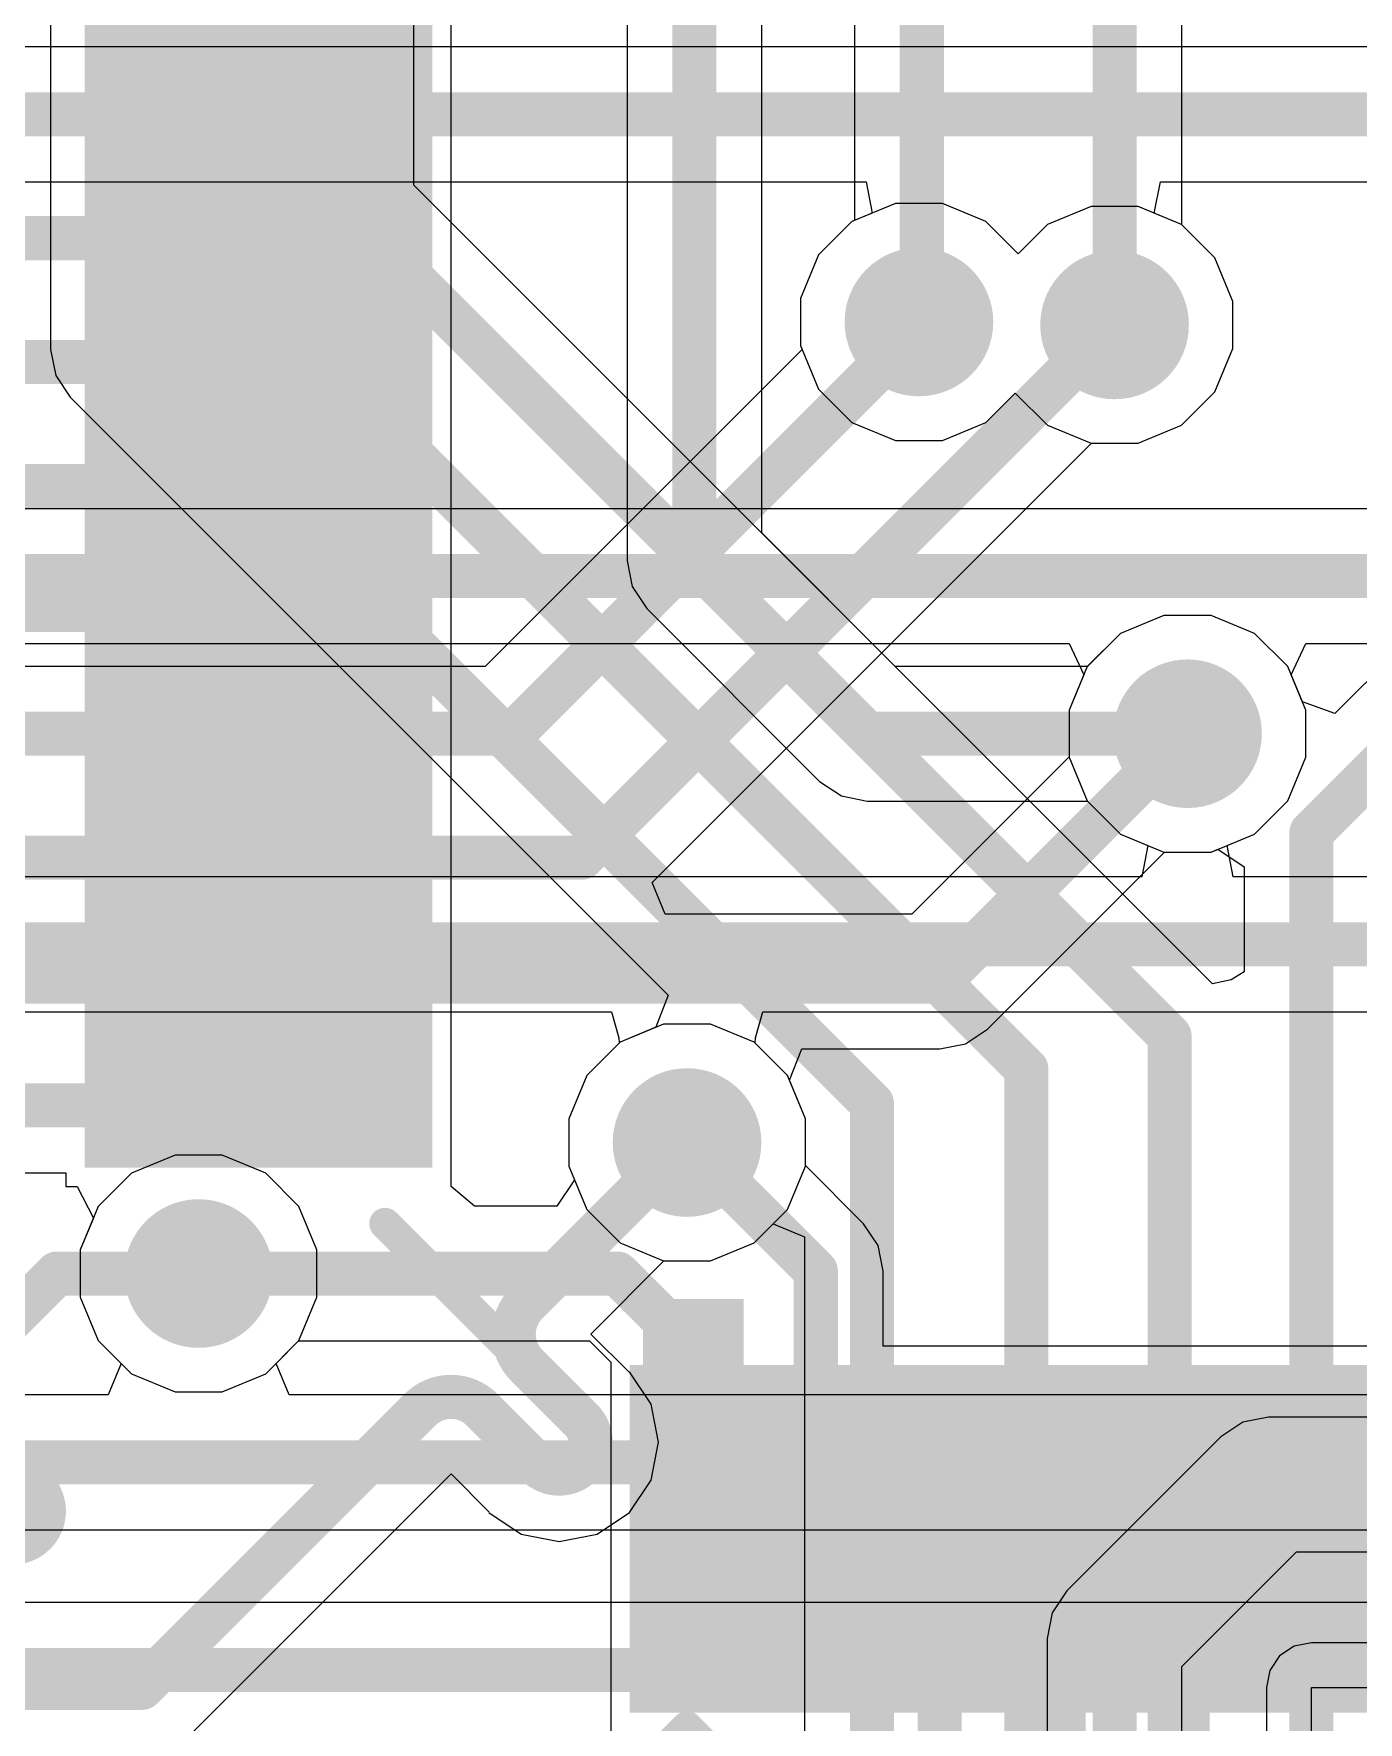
# Model space of a CAD drawing. Header units: inches. Extents: x -3 to 128, y -12 to 41.
# Drawn here: x 91.38 to 96.73, y 12.07 to 18.88 of the extents above; entities that cross this region are included whole.
import ezdxf

# ---------------------------------------------------------------- set-up
doc = ezdxf.new("R2010")
doc.units = ezdxf.units.IN
for name, color, linetype in [('Bottom Layer', 5, 'Continuous'), ('Layer 1', 16, 'Continuous'), ('Layer 2', 76, 'Continuous'), ('Top Layer', 1, 'Continuous'), ('Top Overlay', 2, 'Continuous'), ('Top Paste', 8, 'Continuous'), ('Top Solder', 216, 'Continuous'), ('Via Holes', 16, 'Continuous')]:
    doc.layers.add(name, color=color, linetype=linetype)

msp = doc.modelspace()

# ---------------------------------------------------------------- hatches: boundary and pattern name
at = {"layer": 'Bottom Layer'}
h = msp.add_hatch(color=5, dxfattribs=at)
edge = h.paths.add_edge_path()
edge.add_arc((94.95610168, 17.72088404), 0.2999994, 0, 360)
h = msp.add_hatch(color=5, dxfattribs=at)
edge = h.paths.add_edge_path()
edge.add_arc((95.74571909999999, 17.70906796), 0.2999994, 0, 360)
h = msp.add_hatch(color=5, dxfattribs=at)
edge = h.paths.add_edge_path()
edge.add_arc((96.04012288, 16.05906872), 0.2999994, 0, 360)
h = msp.add_hatch(color=5, dxfattribs=at)
edge = h.paths.add_edge_path()
edge.add_arc((94.02032249999999, 14.40906694), 0.2999994, 0, 360)
h = msp.add_hatch(color=5, dxfattribs=at)
edge = h.paths.add_edge_path()
edge.add_arc((92.04889642, 13.88034054), 0.2999994, 0, 360)
at = {"layer": 'Layer 1'}
h = msp.add_hatch(color=16, dxfattribs=at)
edge = h.paths.add_edge_path()
edge.add_arc((94.95610168, 17.72088404), 0.2999994, 0, 360)
h = msp.add_hatch(color=16, dxfattribs=at)
edge = h.paths.add_edge_path()
edge.add_arc((95.74571909999999, 17.70906796), 0.2999994, 0, 360)
h = msp.add_hatch(color=16, dxfattribs=at)
edge = h.paths.add_edge_path()
edge.add_arc((96.04012288, 16.05906872), 0.2999994, 0, 360)
h = msp.add_hatch(color=16, dxfattribs=at)
edge = h.paths.add_edge_path()
edge.add_arc((94.02032249999999, 14.40906694), 0.2999994, 0, 360)
h = msp.add_hatch(color=16, dxfattribs=at)
edge = h.paths.add_edge_path()
edge.add_arc((92.04889642, 13.88034054), 0.2999994, 0, 360)
at = {"layer": 'Layer 2'}
h = msp.add_hatch(color=76, dxfattribs=at)
edge = h.paths.add_edge_path()
edge.add_arc((94.95610168, 17.72088404), 0.2999994, 0, 360)
h = msp.add_hatch(color=76, dxfattribs=at)
edge = h.paths.add_edge_path()
edge.add_arc((95.74571909999999, 17.70906796), 0.2999994, 0, 360)
h = msp.add_hatch(color=76, dxfattribs=at)
edge = h.paths.add_edge_path()
edge.add_arc((96.04012288, 16.05906872), 0.2999994, 0, 360)
h = msp.add_hatch(color=76, dxfattribs=at)
edge = h.paths.add_edge_path()
edge.add_arc((94.02032249999999, 14.40906694), 0.2999994, 0, 360)
h = msp.add_hatch(color=76, dxfattribs=at)
edge = h.paths.add_edge_path()
edge.add_arc((92.04889642, 13.88034054), 0.2999994, 0, 360)
at = {"layer": 'Top Layer'}
for points in [[(92.89012283, 18.4090691), (91.69012269, 18.4090691), (91.69012269, 18.7090685), (92.89012283, 18.7090685)], [(92.89012283, 17.90906756), (91.69012269, 17.90906756), (91.69012269, 18.20906696), (92.89012283, 18.20906696)], [(92.89012283, 17.40906856), (91.69012269, 17.40906856), (91.69012269, 17.70906796), (92.89012283, 17.70906796)], [(92.89012283, 16.90906702), (91.69012269, 16.90906702), (91.69012269, 17.20906642), (92.89012283, 17.20906642)], [(92.89012283, 16.40906802), (91.69012269, 16.40906802), (91.69012269, 16.70906742), (92.89012283, 16.70906742)], [(92.89012283, 15.90906902), (91.69012269, 15.90906902), (91.69012269, 16.20906842), (92.89012283, 16.20906842)], [(92.89012283, 15.40907002), (91.69012269, 15.40907002), (91.69012269, 15.70906942), (92.89012283, 15.70906942)], [(92.89012283, 14.90906848), (91.69012269, 14.90906848), (91.69012269, 15.20906788), (92.89012283, 15.20906788)], [(92.89012283, 14.40906694), (91.69012269, 14.40906694), (91.69012269, 14.70906634), (92.89012283, 14.70906634)], [(93.89012209999999, 12.20906753), (93.89012209999999, 13.40906767), (94.1901215, 13.40906767), (94.1901215, 12.20906753)], [(94.39012109999999, 12.20906753), (94.39012109999999, 13.40906767), (94.69012049999999, 13.40906767), (94.69012049999999, 12.20906753)], [(94.89012264, 12.20906753), (94.89012264, 13.40906767), (95.19012203999999, 13.40906767), (95.19012203999999, 12.20906753)], [(95.39012163999999, 12.20906753), (95.39012163999999, 13.40906767), (95.69012104, 13.40906767), (95.69012104, 12.20906753)], [(95.89012318, 12.20906753), (95.89012318, 13.40906767), (96.19012258, 13.40906767), (96.19012258, 12.20906753)], [(96.39012218, 12.20906753), (96.39012218, 13.40906767), (96.69012158, 13.40906767), (96.69012158, 12.20906753)]]:
    msp.add_hatch(color=1, dxfattribs=at).paths.add_polyline_path(points)
h = msp.add_hatch(color=1, dxfattribs=at)
edge = h.paths.add_edge_path()
edge.add_arc((94.95610168, 17.72088404), 0.2999994, 0, 360)
h = msp.add_hatch(color=1, dxfattribs=at)
edge = h.paths.add_edge_path()
edge.add_arc((95.74571909999999, 17.70906796), 0.2999994, 0, 360)
h = msp.add_hatch(color=1, dxfattribs=at)
edge = h.paths.add_edge_path()
edge.add_arc((96.04012288, 16.05906872), 0.2999994, 0, 360)
h = msp.add_hatch(color=1, dxfattribs=at)
edge = h.paths.add_edge_path()
edge.add_arc((94.02032249999999, 14.40906694), 0.2999994, 0, 360)
h = msp.add_hatch(color=1, dxfattribs=at)
edge = h.paths.add_edge_path()
edge.add_arc((92.04889642, 13.88034054), 0.2999994, 0, 360)
at = {"layer": 'Top Overlay'}
msp.add_hatch(color=2, dxfattribs=at).paths.add_polyline_path([(94.24887932, 13.49787496), (94.24887932, 13.77727496), (93.84247932, 13.77727496), (93.84247932, 13.49787496)])
at = {"layer": 'Top Paste'}
for points in [[(92.89012283, 18.4090691), (91.69012269, 18.4090691), (91.69012269, 18.7090685), (92.89012283, 18.7090685)], [(92.89012283, 17.90906756), (91.69012269, 17.90906756), (91.69012269, 18.20906696), (92.89012283, 18.20906696)], [(92.89012283, 17.40906856), (91.69012269, 17.40906856), (91.69012269, 17.70906796), (92.89012283, 17.70906796)], [(92.89012283, 16.90906702), (91.69012269, 16.90906702), (91.69012269, 17.20906642), (92.89012283, 17.20906642)], [(92.89012283, 16.40906802), (91.69012269, 16.40906802), (91.69012269, 16.70906742), (92.89012283, 16.70906742)], [(92.89012283, 15.90906902), (91.69012269, 15.90906902), (91.69012269, 16.20906842), (92.89012283, 16.20906842)], [(92.89012283, 15.40907002), (91.69012269, 15.40907002), (91.69012269, 15.70906942), (92.89012283, 15.70906942)], [(92.89012283, 14.90906848), (91.69012269, 14.90906848), (91.69012269, 15.20906788), (92.89012283, 15.20906788)], [(92.89012283, 14.40906694), (91.69012269, 14.40906694), (91.69012269, 14.70906634), (92.89012283, 14.70906634)], [(93.89012209999999, 12.20906753), (93.89012209999999, 13.40906767), (94.1901215, 13.40906767), (94.1901215, 12.20906753)], [(94.39012109999999, 12.20906753), (94.39012109999999, 13.40906767), (94.69012049999999, 13.40906767), (94.69012049999999, 12.20906753)], [(94.89012264, 12.20906753), (94.89012264, 13.40906767), (95.19012203999999, 13.40906767), (95.19012203999999, 12.20906753)], [(95.39012163999999, 12.20906753), (95.39012163999999, 13.40906767), (95.69012104, 13.40906767), (95.69012104, 12.20906753)], [(95.89012318, 12.20906753), (95.89012318, 13.40906767), (96.19012258, 13.40906767), (96.19012258, 12.20906753)], [(96.39012218, 12.20906753), (96.39012218, 13.40906767), (96.69012158, 13.40906767), (96.69012158, 12.20906753)]]:
    msp.add_hatch(color=8, dxfattribs=at).paths.add_polyline_path(points)
at = {"layer": 'Top Solder'}
for points in [[(92.99172282999999, 18.8074681), (91.58852268999999, 18.8074681), (91.58852268999999, 19.3106675), (92.99172282999999, 19.3106675)], [(92.99172282999999, 18.3074691), (91.58852268999999, 18.3074691), (91.58852268999999, 18.8106685), (92.99172282999999, 18.8106685)], [(92.99172282999999, 17.80746756), (91.58852268999999, 17.80746756), (91.58852268999999, 18.31066696), (92.99172282999999, 18.31066696)], [(92.99172282999999, 17.30746856), (91.58852268999999, 17.30746856), (91.58852268999999, 17.81066796), (92.99172282999999, 17.81066796)], [(92.99172282999999, 16.80746702), (91.58852268999999, 16.80746702), (91.58852268999999, 17.31066642), (92.99172282999999, 17.31066642)], [(92.99172282999999, 16.30746802), (91.58852268999999, 16.30746802), (91.58852268999999, 16.81066742), (92.99172282999999, 16.81066742)], [(92.99172282999999, 15.80746902), (91.58852268999999, 15.80746902), (91.58852268999999, 16.31066842), (92.99172282999999, 16.31066842)], [(92.99172282999999, 15.30747002), (91.58852268999999, 15.30747002), (91.58852268999999, 15.81066942), (92.99172282999999, 15.81066942)], [(92.99172282999999, 14.80746848), (91.58852268999999, 14.80746848), (91.58852268999999, 15.31066788), (92.99172282999999, 15.31066788)], [(92.99172282999999, 14.30746694), (91.58852268999999, 14.30746694), (91.58852268999999, 14.81066634), (92.99172282999999, 14.81066634)], [(93.7885221, 12.10746753), (93.7885221, 13.51066767), (94.2917215, 13.51066767), (94.2917215, 12.10746753)], [(94.28852109999998, 12.10746753), (94.28852109999998, 13.51066767), (94.7917205, 13.51066767), (94.7917205, 12.10746753)], [(94.78852264, 12.10746753), (94.78852264, 13.51066767), (95.29172204, 13.51066767), (95.29172204, 12.10746753)], [(95.28852164, 12.10746753), (95.28852164, 13.51066767), (95.79172103999998, 13.51066767), (95.79172103999998, 12.10746753)], [(95.78852318, 12.10746753), (95.78852318, 13.51066767), (96.29172258, 13.51066767), (96.29172258, 12.10746753)], [(96.28852218, 12.10746753), (96.28852218, 13.51066767), (96.79172158, 13.51066767), (96.79172158, 12.10746753)]]:
    msp.add_hatch(color=216, dxfattribs=at).paths.add_polyline_path(points)
at = {"layer": 'Via Holes'}
h = msp.add_hatch(color=7, dxfattribs=at)
edge = h.paths.add_edge_path()
edge.add_arc((94.95610168, 17.72088404), 0.1499997, 0, 360)
h = msp.add_hatch(color=7, dxfattribs=at)
edge = h.paths.add_edge_path()
edge.add_arc((95.74571909999999, 17.70906796), 0.1499997, 0, 360)
h = msp.add_hatch(color=7, dxfattribs=at)
edge = h.paths.add_edge_path()
edge.add_arc((96.04012288, 16.05906872), 0.1499997, 0, 360)
h = msp.add_hatch(color=7, dxfattribs=at)
edge = h.paths.add_edge_path()
edge.add_arc((94.02032249999999, 14.40906694), 0.1499997, 0, 360)
h = msp.add_hatch(color=7, dxfattribs=at)
edge = h.paths.add_edge_path()
edge.add_arc((92.04889642, 13.88034054), 0.1499997, 0, 360)

# ---------------------------------------------------------------- linework, layer by layer
at = {"layer": 'Bottom Layer'}
for p, q in [((91.45149857999999, 27.50303364), (91.45149857999999, 17.6094136)), ((92.91764753999999, 18.27369726), (92.91764753999999, 24.91061566)), ((96.14119709999999, 15.0501477), (92.91764753999999, 18.27369726)), ((94.8610625, 18.19868344), (94.68544944, 18.12594292)), ((95.05114085999999, 18.19868344), (94.8610625, 18.19868344)), ((95.22675392, 18.12594292), (95.05114085999999, 18.19868344)), ((95.65067991999999, 18.18686736), (95.47506686, 18.11412684)), ((95.84075827999999, 18.18686736), (95.65067991999999, 18.18686736)), ((96.01637133999999, 18.11412684), (95.84075827999999, 18.18686736)), ((94.68544944, 18.12594292), (94.55104279999999, 17.99153628)), ((95.35681969999999, 17.99587714), (95.22675392, 18.12594292)), ((95.47506686, 18.11412684), (95.35681969999999, 17.99587714)), ((96.15077798, 17.9797202), (96.01637133999999, 18.11412684)), ((94.55104279999999, 17.99153628), (94.47830228, 17.81592322)), ((96.2235185, 17.80410714), (96.15077798, 17.9797202)), ((94.47830228, 17.81592322), (94.47830228, 17.62584486)), ((96.2235185, 17.61402878), (96.2235185, 17.80410714)), ((91.45149857999999, 17.6094136), (91.47219704, 17.50535234)), ((94.47830228, 17.62584486), (94.55104279999999, 17.4502318)), ((96.15077798, 17.43841572), (96.2235185, 17.61402878)), ((91.47219704, 17.50535234), (91.53114282, 17.41713306)), ((94.55104279999999, 17.4502318), (94.68544944, 17.31582516)), ((91.53114282, 17.41713306), (93.94407678, 15.0041991)), ((95.22675392, 17.31582516), (95.34500362, 17.43407486)), ((95.34500362, 17.43407486), (95.47506686, 17.30400908)), ((96.01637133999999, 17.30400908), (96.15077798, 17.43841572)), ((94.68544944, 17.31582516), (94.8610625, 17.24308464)), ((95.05114085999999, 17.24308464), (95.22675392, 17.31582516)), ((94.8610625, 17.24308464), (95.05114085999999, 17.24308464)), ((95.47506686, 17.30400908), (95.65067991999999, 17.23126856)), ((95.84075827999999, 17.23126856), (96.01637133999999, 17.30400908)), ((95.65067991999999, 17.23126856), (95.84075827999999, 17.23126856)), ((95.9450837, 16.53686812), (95.76947064, 16.4641276)), ((96.13516206, 16.53686812), (95.9450837, 16.53686812)), ((96.31077511999999, 16.4641276), (96.13516206, 16.53686812)), ((95.76947064, 16.4641276), (95.63506399999999, 16.32972096)), ((96.44518176, 16.32972096), (96.31077511999999, 16.4641276)), ((96.95108626, 16.45604786), (96.63525504, 16.14021664)), ((95.63506399999999, 16.32972096), (95.56232348, 16.1541079)), ((96.50375161999999, 16.18831916), (96.44518176, 16.32972096)), ((95.56232348, 16.1541079), (95.56232348, 15.96402954)), ((96.63525504, 16.14021664), (96.50375161999999, 16.18831916)), ((95.56232348, 15.96402954), (95.63506399999999, 15.78841648)), ((95.63506399999999, 15.78841648), (95.76947064, 15.65400984)), ((95.76947064, 15.65400984), (95.9450837, 15.58126932)), ((95.9450837, 15.58126932), (96.13516206, 15.58126932)), ((96.13516206, 15.58126932), (96.16259914, 15.59263328)), ((96.16259914, 15.59263328), (96.2681971, 15.52207462)), ((96.2681971, 15.52207462), (96.2681971, 15.09804956)), ((96.21616012, 15.0659084), (96.14119709999999, 15.0501477)), ((96.2681971, 15.09804956), (96.21616012, 15.0659084)), ((93.94407678, 15.0041991), (93.89453916, 14.87413078)), ((93.89453916, 14.87413078), (93.74967025999999, 14.81412582)), ((93.74967025999999, 14.81412582), (93.61526362, 14.67971918)), ((93.61526362, 14.67971918), (93.5425231, 14.50410612)), ((93.5425231, 14.50410612), (93.5425231, 14.31402776)), ((91.95385724, 14.35813994), (91.77824417999999, 14.28539942)), ((92.14393559999999, 14.35813994), (91.95385724, 14.35813994)), ((92.31954866, 14.28539942), (92.14393559999999, 14.35813994)), ((93.5425231, 14.31402776), (93.61526362, 14.1384147)), ((91.77824417999999, 14.28539942), (91.64383753999999, 14.15099278)), ((92.45395529999999, 14.15099278), (92.31954866, 14.28539942)), ((91.64383753999999, 14.15099278), (91.57109702, 13.97537972)), ((92.52669582, 13.97537972), (92.45395529999999, 14.15099278)), ((93.61526362, 14.1384147), (93.74967025999999, 14.00400806)), ((94.29097474, 14.00400806), (94.36777164, 14.08080496)), ((94.36777164, 14.08080496), (94.49477164, 14.02819902)), ((91.57109702, 13.97537972), (91.57109702, 13.78530136)), ((92.52669582, 13.78530136), (92.52669582, 13.97537972)), ((93.74967025999999, 14.00400806), (93.92528331999999, 13.93126754)), ((94.11536167999999, 13.93126754), (94.29097474, 14.00400806)), ((94.49477164, 14.02819902), (94.49477164, 11.0569121)), ((93.92528331999999, 13.93126754), (94.11536167999999, 13.93126754)), ((91.57109702, 13.78530136), (91.64383753999999, 13.6096883)), ((92.45395529999999, 13.6096883), (92.52669582, 13.78530136)), ((91.64383753999999, 13.6096883), (91.77824417999999, 13.47528166)), ((92.31954866, 13.47528166), (92.45395529999999, 13.6096883)), ((91.77824417999999, 13.47528166), (91.95385724, 13.40254114)), ((92.14393559999999, 13.40254114), (92.31954866, 13.47528166)), ((91.95385724, 13.40254114), (92.14393559999999, 13.40254114))]:
    msp.add_line(p, q, dxfattribs=at)
at = {"layer": 'Bottom Layer', "const_width": 0.1778}
for points in [[(92.29012276, 17.80471674), (92.29012276, 27.73776774)], [(91.72342336, 17.6094136), (91.72342336, 27.50303364)], [(92.64572276, 18.16106096), (92.64572276, 25.02325196)], [(92.64572276, 18.16106096), (95.96779638, 14.83898734)], [(92.29012276, 17.80471674), (95.39012163999999, 14.70471786)], [(91.72342336, 17.6094136), (94.76669641999999, 14.56614054)], [(96.54012188, 15.6605224), (97.1433668, 16.26376732)], [(96.54012188, 9.62173844), (96.54012188, 15.6605224)], [(95.96779638, 8.818440579999999), (95.96779638, 14.83898734)], [(95.39012163999999, 8.15151278), (95.39012163999999, 14.70471786)], [(94.76669641999999, 7.68274054), (94.76669641999999, 14.56614054)]]:
    msp.add_lwpolyline(points, dxfattribs=at)
at = {"layer": 'Bottom Layer', "const_width": 0.0889}
for points in [[(92.60127275999999, 18.16106096, 1), (92.69017276, 18.16106096, 1)], [(92.60127275999999, 18.16106096, 1), (92.69017276, 18.16106096, 1)], [(92.24567276, 17.80471674, 1), (92.33457276, 17.80471674, 1)], [(92.24567276, 17.80471674, 1), (92.33457276, 17.80471674, 1)], [(91.67897336, 17.6094136, 1), (91.76787336, 17.6094136, 1)], [(91.67897336, 17.6094136, 1), (91.76787336, 17.6094136, 1)], [(96.49567188, 15.6605224, 1), (96.58457188, 15.6605224, 1)], [(96.49567188, 15.6605224, 1), (96.58457188, 15.6605224, 1)], [(95.92334638, 14.83898734, 1), (96.01224638, 14.83898734, 1)], [(95.92334638, 14.83898734, 1), (96.01224638, 14.83898734, 1)], [(95.34567163999999, 14.70471786, 1), (95.43457163999999, 14.70471786, 1)], [(95.34567163999999, 14.70471786, 1), (95.43457163999999, 14.70471786, 1)], [(94.72224641999999, 14.56614054, 1), (94.81114641999999, 14.56614054, 1)], [(94.72224641999999, 14.56614054, 1), (94.81114641999999, 14.56614054, 1)]]:
    msp.add_lwpolyline(points, format="xyb", close=True, dxfattribs=at)
at = {"layer": 'Layer 1'}
for p, q in [((103.96411008, 18.83099104), (86.62561795999999, 18.8309885)), ((74.87337323999999, 18.2871364), (94.74274675999999, 18.28713894)), ((94.74274675999999, 18.28713894), (94.76800705999999, 18.16013894)), ((95.90528698, 18.16013894), (95.93054728, 18.28713894)), ((95.93054728, 18.28713894), (100.74485058, 18.28714148)), ((94.76800705999999, 18.16013894), (94.68544944, 18.12594292)), ((96.01637133999999, 18.11412684), (95.90528698, 18.16013894)), ((94.68544944, 18.12594292), (94.55104279999999, 17.99153628)), ((96.15077798, 17.9797202), (96.01637133999999, 18.11412684)), ((94.55104279999999, 17.99153628), (94.47830228, 17.81592322)), ((96.2235185, 17.80410714), (96.15077798, 17.9797202)), ((94.47830228, 17.81592322), (94.47830228, 17.62584486)), ((96.2235185, 17.61402878), (96.2235185, 17.80410714)), ((94.47830228, 17.62584486), (94.55104279999999, 17.4502318)), ((96.15077798, 17.43841572), (96.2235185, 17.61402878)), ((94.55104279999999, 17.4502318), (94.68544944, 17.31582516)), ((95.22675392, 17.31582516), (95.34500362, 17.43407486)), ((95.34500362, 17.43407486), (95.47506686, 17.30400908)), ((96.01637133999999, 17.30400908), (96.15077798, 17.43841572)), ((94.68544944, 17.31582516), (94.8610625, 17.24308464)), ((95.05114085999999, 17.24308464), (95.22675392, 17.31582516)), ((94.8610625, 17.24308464), (95.05114085999999, 17.24308464)), ((95.47506686, 17.30400908), (95.65067991999999, 17.23126856)), ((95.84075827999999, 17.23126856), (96.01637133999999, 17.30400908)), ((95.65067991999999, 17.23126856), (95.84075827999999, 17.23126856)), ((99.88209131999999, 16.96729652), (68.77988275999999, 16.96729652)), ((68.77988275999999, 16.42344696), (95.56285434, 16.42344696)), ((95.56285434, 16.42344696), (95.62128196, 16.29644442)), ((96.45896379999999, 16.29644442), (96.51739142, 16.42344696)), ((96.51739142, 16.42344696), (99.99472761999999, 16.42344696)), ((95.62128196, 16.29644442), (95.56232348, 16.1541079)), ((96.51792228, 16.1541079), (96.45896379999999, 16.29644442)), ((95.56232348, 16.1541079), (95.56232348, 15.96402954)), ((96.51792228, 15.96402954), (96.51792228, 16.1541079)), ((95.56232348, 15.96402954), (95.63506399999999, 15.78841648)), ((96.44518176, 15.78841648), (96.51792228, 15.96402954)), ((95.63506399999999, 15.78841648), (95.76947064, 15.65400984)), ((96.31077511999999, 15.65400984), (96.44518176, 15.78841648)), ((95.76947064, 15.65400984), (95.88056516, 15.60799266)), ((95.88056516, 15.60799266), (95.85530486, 15.48099266)), ((96.1996806, 15.60799266), (96.31077511999999, 15.65400984)), ((96.22494089999999, 15.48099266), (96.1996806, 15.60799266)), ((95.85530486, 15.48099266), (87.76489939999999, 15.48099266)), ((96.91083742, 15.48099266), (96.22494089999999, 15.48099266)), ((87.85902417999999, 14.9371431), (93.71479098, 14.9371431)), ((93.71479098, 14.9371431), (93.74473757999999, 14.83151466)), ((94.29590741999999, 14.83151466), (94.32585402, 14.9371431)), ((94.32585402, 14.9371431), (96.89888164, 14.9371431)), ((93.74568754, 14.8101431), (93.61526362, 14.67971918)), ((93.74473757999999, 14.83151466), (93.74568754, 14.8101431)), ((94.29495745999999, 14.8101431), (94.29590741999999, 14.83151466)), ((94.42538137999999, 14.67971918), (94.29495745999999, 14.8101431)), ((93.61526362, 14.67971918), (93.5425231, 14.50410612)), ((94.49812189999999, 14.50410612), (94.42538137999999, 14.67971918)), ((93.5425231, 14.50410612), (93.5425231, 14.31402776)), ((94.49812189999999, 14.31402776), (94.49812189999999, 14.50410612)), ((91.95385724, 14.35813994), (91.77824417999999, 14.28539942)), ((92.14393559999999, 14.35813994), (91.95385724, 14.35813994)), ((92.31954866, 14.28539942), (92.14393559999999, 14.35813994)), ((93.5425231, 14.31402776), (93.61526362, 14.1384147)), ((94.42538137999999, 14.1384147), (94.49812189999999, 14.31402776)), ((91.77824417999999, 14.28539942), (91.64383753999999, 14.15099278)), ((92.45395529999999, 14.15099278), (92.31954866, 14.28539942)), ((91.64383753999999, 14.15099278), (91.57109702, 13.97537972)), ((92.52669582, 13.97537972), (92.45395529999999, 14.15099278)), ((93.61526362, 14.1384147), (93.74967025999999, 14.00400806)), ((94.29097474, 14.00400806), (94.42538137999999, 14.1384147)), ((91.57109702, 13.97537972), (91.57109702, 13.78530136)), ((92.52669582, 13.78530136), (92.52669582, 13.97537972)), ((93.74967025999999, 14.00400806), (93.92528331999999, 13.93126754)), ((94.11536167999999, 13.93126754), (94.29097474, 14.00400806)), ((93.92528331999999, 13.93126754), (94.11536167999999, 13.93126754)), ((91.57109702, 13.78530136), (91.64383753999999, 13.6096883)), ((92.45395529999999, 13.6096883), (92.52669582, 13.78530136)), ((91.64383753999999, 13.6096883), (91.73626052, 13.51726532)), ((92.36153232, 13.51726532), (92.45395529999999, 13.6096883)), ((91.73626052, 13.51726532), (91.68365458, 13.39026532)), ((92.41413825999999, 13.39026532), (92.36153232, 13.51726532)), ((91.68365458, 13.39026532), (72.39649732, 13.39026532)), ((97.57506011999999, 13.39026532), (92.41413825999999, 13.39026532)), ((72.30237254, 12.84641576), (97.68769642, 12.84641576)), ((99.88642456, 12.55202976), (71.95483704, 12.55202976))]:
    msp.add_line(p, q, dxfattribs=at)
at = {"layer": 'Layer 1', "const_width": 0.1778}
for points in [[(74.87337323999999, 18.55906118), (104.36789642, 18.55906626)], [(68.37609642, 16.69537174), (99.99472761999999, 16.69537174)], [(88.85535441999998, 15.20906788), (97.29876908, 15.20906788)], [(73.20566004, 13.11834054), (97.68769642, 13.11834054)], [(66.60705754, 12.28010498), (99.99906085999999, 12.28010498)]]:
    msp.add_lwpolyline(points, dxfattribs=at)
at = {"layer": 'Layer 2'}
for p, q in [((97.69012719999999, 18.8309885), (91.14699829999999, 18.8309885)), ((91.22489502, 18.28713894), (94.74274421999999, 18.28713894)), ((94.74274421999999, 18.28713894), (94.76800451999999, 18.16013894)), ((95.90528952, 18.16013894), (95.93054982, 18.28713894)), ((95.93054982, 18.28713894), (97.57749089999999, 18.28713894)), ((94.76800451999999, 18.16013894), (94.68544944, 18.12594292)), ((96.01637133999999, 18.11412684), (95.90528952, 18.16013894)), ((94.68544944, 18.12594292), (94.55104279999999, 17.99153628)), ((96.15077798, 17.9797202), (96.01637133999999, 18.11412684)), ((94.55104279999999, 17.99153628), (94.47830228, 17.81592322)), ((96.2235185, 17.80410714), (96.15077798, 17.9797202)), ((94.47830228, 17.81592322), (94.47830228, 17.62584486)), ((96.2235185, 17.61402878), (96.2235185, 17.80410714)), ((94.484698, 17.61040674), (93.20528476, 16.3309935)), ((94.47830228, 17.62584486), (94.484698, 17.61040674)), ((96.15077798, 17.43841572), (96.2235185, 17.61402878)), ((96.01637133999999, 17.30400908), (96.15077798, 17.43841572)), ((95.84075827999999, 17.23126856), (96.01637133999999, 17.30400908)), ((93.87920517999999, 15.45799296), (95.65247824, 17.23126856)), ((95.65247824, 17.23126856), (95.84075827999999, 17.23126856)), ((95.9450837, 16.53686812), (95.76947064, 16.4641276)), ((96.13516206, 16.53686812), (95.9450837, 16.53686812)), ((96.31077511999999, 16.4641276), (96.13516206, 16.53686812)), ((95.76947064, 16.4641276), (95.63506399999999, 16.32972096)), ((96.44518176, 16.32972096), (96.31077511999999, 16.4641276)), ((93.20528476, 16.3309935), (74.71753916, 16.3309935)), ((95.63506399999999, 16.32972096), (95.56232348, 16.1541079)), ((96.51792228, 16.1541079), (96.44518176, 16.32972096)), ((95.56232348, 16.1541079), (95.56232348, 15.9658304)), ((96.51792228, 15.96402954), (96.51792228, 16.1541079)), ((95.56232348, 15.9658304), (94.92748603999999, 15.33099296)), ((96.44518176, 15.78841648), (96.51792228, 15.96402954)), ((96.31077511999999, 15.65400984), (96.44518176, 15.78841648)), ((96.13516206, 15.58126932), (96.31077511999999, 15.65400984)), ((95.23240288, 14.86678764), (95.94688456, 15.58126932)), ((95.94688456, 15.58126932), (96.13516206, 15.58126932)), ((93.93181111999999, 15.33099296), (93.87920517999999, 15.45799296)), ((94.92748603999999, 15.33099296), (93.93181111999999, 15.33099296)), ((95.14418359999999, 14.80784186), (95.23240288, 14.86678764)), ((95.04012234, 14.7871434), (95.14418359999999, 14.80784186)), ((94.4334916, 14.6601434), (94.48389282, 14.7871434)), ((94.48389282, 14.7871434), (95.04012234, 14.7871434)), ((94.49812189999999, 14.50410612), (94.4334916, 14.6601434)), ((94.49812189999999, 14.31402776), (94.49812189999999, 14.50410612)), ((94.42538137999999, 14.1384147), (94.49812189999999, 14.31402776)), ((94.29097474, 14.00400806), (94.42538137999999, 14.1384147)), ((94.11536167999999, 13.93126754), (94.29097474, 14.00400806)), ((93.63178377999999, 13.63596714), (93.92708418, 13.93126754)), ((93.92708418, 13.93126754), (94.11536167999999, 13.93126754)), ((93.7860837, 13.48166722), (93.63178377999999, 13.63596714)), ((93.78784392, 13.48342744), (93.7860837, 13.48166722)), ((93.87485923999999, 13.3531991), (93.78784392, 13.48342744)), ((93.90541544, 13.19958498), (93.87485923999999, 13.3531991)), ((96.36750094, 13.30095638), (96.26343967999999, 13.28025538)), ((96.36751363999998, 13.30095384), (96.36750094, 13.30095638)), ((99.26107402, 13.30095384), (96.36751363999998, 13.30095384)), ((96.1752204, 13.2213096), (95.55343855999999, 12.59952776)), ((96.26343967999999, 13.28025538), (96.1752204, 13.2213096)), ((93.87485923999999, 13.04597086), (93.90541544, 13.19958498)), ((92.01145935999999, 12.01564272), (93.06761675999999, 13.07180012)), ((93.06761675999999, 13.07180012), (93.22191667999999, 12.9175002)), ((93.787849, 12.91574252), (93.87485923999999, 13.04597086)), ((93.22191667999999, 12.9175002), (93.220159, 12.91574252)), ((93.220159, 12.91574252), (93.35038734, 12.8287272)), ((93.65761558, 12.8287272), (93.78783375999998, 12.91573236)), ((93.78783375999998, 12.91573236), (93.787849, 12.91574252)), ((93.35038734, 12.8287272), (93.50400146, 12.798171)), ((93.50400146, 12.798171), (93.65761558, 12.8287272)), ((96.01764388, 12.29461092), (96.48013723999999, 12.75710428)), ((96.48013723999999, 12.75710428), (99.37371032, 12.75710428)), ((95.55343855999999, 12.59952776), (95.49449277999999, 12.51130848)), ((95.49449277999999, 12.51130848), (95.47379432, 12.40724722)), ((95.47379432, 12.40724722), (95.47379432, 9.777117859999999)), ((96.4119357, 12.33725244), (96.37263936, 12.27843874)), ((96.4707494, 12.37654878), (96.4119357, 12.33725244)), ((96.54012188, 12.3903486), (96.4707494, 12.37654878)), ((102.51666568, 12.3903486), (96.54012188, 12.3903486)), ((96.01764388, 9.889754159999999), (96.01764388, 12.29461092)), ((96.37263936, 12.27843874), (96.35883953999999, 12.20906626)), ((96.35883953999999, 12.20906626), (96.35883953999999, 9.97040678)), ((96.54012188, 9.97040678), (96.54012188, 12.20906626)), ((96.54012188, 12.20906626), (102.69012228, 12.20906626))]:
    msp.add_line(p, q, dxfattribs=at)
at = {"layer": 'Layer 2', "const_width": 0.1778}
for points in [[(91.14699829999999, 18.55906372), (92.63197628, 18.55906372)], [(92.63197628, 18.55906372), (97.69012719999999, 18.55906372)], [(93.59572086, 15.55906972), (95.74571909999999, 17.70906796)], [(94.95610168, 17.69724934), (94.95610168, 17.72088404)], [(93.31792106, 16.05906872), (94.95610168, 17.69724934)], [(74.71752645999999, 16.05906872), (93.31792106, 16.05906872)], [(95.04012234, 15.05906818), (96.04012288, 16.05906872)], [(75.01896096, 15.55906972), (93.59572086, 15.55906972)], [(89.49294014, 15.05906818), (95.04012234, 15.05906818)], [(93.37294508, 13.76168952), (93.99576578, 14.38451022)], [(93.99576578, 14.38451022), (94.02032249999999, 14.40906694)], [(91.12339916, 13.5265414), (91.4771983, 13.88034054)], [(91.4771983, 13.88034054), (91.75757874, 13.88034054)], [(91.75757874, 13.88034054), (92.04889642, 13.88034054)], [(93.37294508, 13.51024476), (93.59380316, 13.28938668)], [(91.12339916, 13.27509664), (91.38724927999999, 13.01124652)], [(92.69941836, 13.0881628), (92.94189438, 13.33063882)], [(93.1933366, 13.33063628), (93.19333913999999, 13.33063882)], [(93.19333913999999, 13.33063882), (93.41419721999999, 13.10978074)], [(91.81917881999999, 12.20792326), (92.69941836, 13.0881628)], [(93.59380062, 13.10978074), (93.59380316, 13.10978328)], [(95.74571909999999, 12.40724722), (96.36750094, 13.02902906)], [(96.36750094, 13.02902906), (99.37371032, 13.02902906)], [(91.38724674, 12.83164058), (91.38724927999999, 12.83164312)], [(95.74571909999999, 9.777117859999999), (95.74571909999999, 12.40724722)], [(74.98727953999999, 12.20792326), (91.81917881999999, 12.20792326)]]:
    msp.add_lwpolyline(points, dxfattribs=at)
at = {"layer": 'Layer 2', "const_width": 0.0889}
for points in [[(92.58752627999999, 18.55906372, 1), (92.67642628, 18.55906372, 1)], [(92.58752627999999, 18.55906372, 1), (92.67642628, 18.55906372, 1)], [(94.91165168, 17.72088404, 1), (95.00055168, 17.72088404, 1)], [(95.70126909999999, 17.70906796, 1), (95.79016909999999, 17.70906796, 1)], [(94.91165168, 17.69724934, 1), (95.00055168, 17.69724934, 1)], [(94.91165168, 17.69724934, 1), (95.00055168, 17.69724934, 1)], [(93.27347105999999, 16.05906872, 1), (93.36237106, 16.05906872, 1)], [(93.27347105999999, 16.05906872, 1), (93.36237106, 16.05906872, 1)], [(95.99567288, 16.05906872, 1), (96.08457288, 16.05906872, 1)], [(93.55127086, 15.55906972, 1), (93.64017086, 15.55906972, 1)], [(93.55127086, 15.55906972, 1), (93.64017086, 15.55906972, 1)], [(94.99567234, 15.05906818, 1), (95.08457234, 15.05906818, 1)], [(94.99567234, 15.05906818, 1), (95.08457234, 15.05906818, 1)], [(93.95131578, 14.38451022, 1), (94.04021578, 14.38451022, 1)], [(93.95131578, 14.38451022, 1), (94.04021578, 14.38451022, 1)], [(93.9758725, 14.40906694, 1), (94.06477249999999, 14.40906694, 1)], [(91.4327483, 13.88034054, 1), (91.5216483, 13.88034054, 1)], [(91.4327483, 13.88034054, 1), (91.5216483, 13.88034054, 1)], [(91.71312874, 13.88034054, 1), (91.80202874, 13.88034054, 1)], [(91.71312874, 13.88034054, 1), (91.80202874, 13.88034054, 1)], [(92.00444642, 13.88034054, 1), (92.09334642, 13.88034054, 1)], [(93.32849508, 13.76168952, 1), (93.41739507999999, 13.76168952, 1)], [(93.32849508, 13.76168952, 1), (93.41739507999999, 13.76168952, 1)], [(93.32849508, 13.51024476, 1), (93.41739507999999, 13.51024476, 1)], [(93.32849508, 13.51024476, 1), (93.41739507999999, 13.51024476, 1)], [(92.89744438, 13.33063882, 1), (92.98634438, 13.33063882, 1)], [(92.89744438, 13.33063882, 1), (92.98634438, 13.33063882, 1)], [(93.1488866, 13.33063628, 1), (93.23778659999999, 13.33063628, 1)], [(93.14888914, 13.33063882, 1), (93.23778913999999, 13.33063882, 1)], [(93.14888914, 13.33063882, 1), (93.23778913999999, 13.33063882, 1)], [(93.14888914, 13.33063882, 1), (93.23778913999999, 13.33063882, 1)], [(93.54935316, 13.28938668, 1), (93.63825315999999, 13.28938668, 1)], [(93.54935316, 13.28938668, 1), (93.63825315999999, 13.28938668, 1)], [(92.65496836, 13.0881628, 1), (92.74386836, 13.0881628, 1)], [(92.65496836, 13.0881628, 1), (92.74386836, 13.0881628, 1)], [(93.36974722, 13.10978074, 1), (93.45864721999999, 13.10978074, 1)], [(93.36974975999999, 13.10978328, 1), (93.45864976, 13.10978328, 1)], [(93.54935061999998, 13.10978074, 1), (93.63825062, 13.10978074, 1)], [(93.54935061999998, 13.10978074, 1), (93.63825062, 13.10978074, 1)], [(93.54935316, 13.10978328, 1), (93.63825315999999, 13.10978328, 1)], [(93.54935316, 13.10978328, 1), (93.63825315999999, 13.10978328, 1)], [(91.34279928, 13.01124652, 1), (91.43169927999999, 13.01124652, 1)], [(91.34279928, 13.01124652, 1), (91.43169927999999, 13.01124652, 1)], [(96.32305093999999, 13.02902906, 1), (96.41195094, 13.02902906, 1)], [(96.32305093999999, 13.02902906, 1), (96.41195094, 13.02902906, 1)], [(91.34279674, 12.83164058, 1), (91.43169673999999, 12.83164058, 1)], [(91.34279674, 12.83164058, 1), (91.43169673999999, 12.83164058, 1)], [(91.34279928, 12.83164312, 1), (91.43169927999999, 12.83164312, 1)], [(91.34279928, 12.83164312, 1), (91.43169927999999, 12.83164312, 1)], [(95.70126909999999, 12.40724722, 1), (95.79016909999999, 12.40724722, 1)], [(95.70126909999999, 12.40724722, 1), (95.79016909999999, 12.40724722, 1)], [(91.77472881999999, 12.20792326, 1), (91.86362881999999, 12.20792326, 1)], [(91.77472881999999, 12.20792326, 1), (91.86362881999999, 12.20792326, 1)]]:
    msp.add_lwpolyline(points, format="xyb", close=True, dxfattribs=at)
at = {"layer": 'Layer 2', "const_width": 0.1778}
for points in [[(93.37294508, 13.51024476, -0.4142076450518962), (93.37294508, 13.76168952)], [(92.94189438, 13.33063882, -0.4142076449921211), (93.19333913999999, 13.33063882)], [(93.59380316, 13.28938668, -0.4142135623730951), (93.59380316, 13.10978328)], [(93.59380062, 13.10978074, -0.4142052780466667), (93.41419975999999, 13.10978328)], [(91.38724927999999, 13.01124652, -0.4142135623730951), (91.38724927999999, 12.83164312)], [(91.38724674, 12.83164058, -0.4142052780466667), (91.20764588, 12.83164312)]]:
    msp.add_lwpolyline(points, format="xyb", dxfattribs=at)
at = {"layer": 'Top Layer'}
for p, q in [((96.01764388, 18.1128543), (96.01764388, 20.47050516)), ((94.69599552, 19.72714622), (94.69599552, 18.13031172)), ((93.06792156, 18.2312691), (93.06792156, 19.28714202)), ((94.32174938, 16.86959542), (94.32174938, 19.2090548)), ((93.77789981999999, 19.09643374), (93.77789981999999, 16.75695912)), ((93.06792156, 17.23126856), (93.06792156, 18.2312691)), ((94.69599552, 18.13031172), (94.68544944, 18.12594292)), ((94.68544944, 18.12594292), (94.55104279999999, 17.99153628)), ((96.15077798, 17.9797202), (96.01764388, 18.1128543)), ((94.55104279999999, 17.99153628), (94.47830228, 17.81592322)), ((96.2235185, 17.80410714), (96.15077798, 17.9797202)), ((94.47830228, 17.81592322), (94.47830228, 17.62584486)), ((96.2235185, 17.61402878), (96.2235185, 17.80410714)), ((94.47830228, 17.62584486), (94.55104279999999, 17.4502318)), ((96.15077798, 17.43841572), (96.2235185, 17.61402878)), ((94.55104279999999, 17.4502318), (94.68544944, 17.31582516)), ((95.22675392, 17.31582516), (95.34500362, 17.43407486)), ((95.34500362, 17.43407486), (95.47506686, 17.30400908)), ((96.01637133999999, 17.30400908), (96.15077798, 17.43841572)), ((94.68544944, 17.31582516), (94.8610625, 17.24308464)), ((95.05114085999999, 17.24308464), (95.22675392, 17.31582516)), ((94.8610625, 17.24308464), (95.05114085999999, 17.24308464)), ((95.47506686, 17.30400908), (95.65067991999999, 17.23126856)), ((95.84075827999999, 17.23126856), (96.01637133999999, 17.30400908)), ((93.06792156, 16.23126802), (93.06792156, 17.23126856)), ((95.65067991999999, 17.23126856), (95.84075827999999, 17.23126856)), ((94.86035129999999, 16.3309935), (94.32174938, 16.86959542)), ((93.77789981999999, 16.75695912), (93.79859828, 16.65289786)), ((93.79859828, 16.65289786), (93.85754406, 16.56467858)), ((93.85754406, 16.56467858), (94.55543446, 15.86678818)), ((95.9450837, 16.53686812), (95.76947064, 16.4641276)), ((96.13516206, 16.53686812), (95.9450837, 16.53686812)), ((96.31077511999999, 16.4641276), (96.13516206, 16.53686812)), ((95.76947064, 16.4641276), (95.63633653999999, 16.3309935)), ((96.44518176, 16.32972096), (96.31077511999999, 16.4641276)), ((95.63633653999999, 16.3309935), (94.86035129999999, 16.3309935)), ((96.51792228, 16.1541079), (96.44518176, 16.32972096)), ((93.06792156, 15.23127002), (93.06792156, 16.23126802)), ((96.51792228, 15.96402954), (96.51792228, 16.1541079)), ((96.44518176, 15.78841648), (96.51792228, 15.96402954)), ((94.55543446, 15.86678818), (94.64365373999999, 15.8078424)), ((94.64365373999999, 15.8078424), (94.74771499999999, 15.78714394)), ((94.74771499999999, 15.78714394), (95.63633653999999, 15.78714394)), ((95.63633653999999, 15.78714394), (95.76947064, 15.65400984)), ((96.31077511999999, 15.65400984), (96.44518176, 15.78841648)), ((95.76947064, 15.65400984), (95.9450837, 15.58126932)), ((96.13516206, 15.58126932), (96.31077511999999, 15.65400984)), ((95.9450837, 15.58126932), (96.13516206, 15.58126932)), ((93.06792156, 14.23126948), (93.06792156, 15.23127002)), ((93.92528331999999, 14.88686634), (93.74967025999999, 14.81412582)), ((94.11536167999999, 14.88686634), (93.92528331999999, 14.88686634)), ((94.29097474, 14.81412582), (94.11536167999999, 14.88686634)), ((93.74967025999999, 14.81412582), (93.61526362, 14.67971918)), ((94.42538137999999, 14.67971918), (94.29097474, 14.81412582)), ((93.61526362, 14.67971918), (93.5425231, 14.50410612)), ((94.49812189999999, 14.50410612), (94.42538137999999, 14.67971918)), ((93.5425231, 14.50410612), (93.5425231, 14.31402776)), ((94.49812189999999, 14.31582862), (94.49812189999999, 14.50410612)), ((93.5425231, 14.31402776), (93.56578696, 14.25786328)), ((94.73240134, 14.08154918), (94.49812189999999, 14.31582862)), ((90.97238599999999, 14.28714186), (91.51232395999999, 14.28714186)), ((91.51232395999999, 14.28714186), (91.51232395999999, 14.23126694)), ((93.56578696, 14.25786328), (93.4952283, 14.15226532)), ((91.51232395999999, 14.23126694), (91.55817603999999, 14.23126694)), ((91.55817603999999, 14.23126694), (91.62448273999999, 14.1042644)), ((93.16219874, 14.15226532), (93.06792156, 14.23126948)), ((93.4952283, 14.15226532), (93.16219874, 14.15226532)), ((91.62448273999999, 14.1042644), (91.57109702, 13.97537972)), ((94.79134712, 13.9933299), (94.73240134, 14.08154918)), ((91.57109702, 13.97537972), (91.57109702, 13.78530136)), ((94.81204811999999, 13.88926864), (94.79134712, 13.9933299)), ((94.81204558, 13.88925594), (94.81204811999999, 13.88926864)), ((94.81204558, 13.5868664), (94.81204558, 13.88925594)), ((91.57109702, 13.78530136), (91.64383753999999, 13.6096883)), ((91.64383753999999, 13.6096883), (91.77824417999999, 13.47528166)), ((92.31954866, 13.47528166), (92.45268275999999, 13.60841576)), ((92.45268275999999, 13.60841576), (93.62677998, 13.60841576)), ((93.62677998, 13.60841576), (93.7123221, 13.52287364)), ((96.7681961, 13.5868664), (94.81204558, 13.5868664)), ((93.7123221, 13.52287364), (93.7123221, 12.0312688)), ((91.77824417999999, 13.47528166), (91.95385724, 13.40254114)), ((92.14393559999999, 13.40254114), (92.31954866, 13.47528166)), ((91.95385724, 13.40254114), (92.14393559999999, 13.40254114))]:
    msp.add_line(p, q, dxfattribs=at)
at = {"layer": 'Top Layer', "const_width": 0.1778}
for points in [[(95.74571909999999, 17.70906796), (95.74571909999999, 20.47051786)], [(94.96792029999999, 17.73270266), (94.96792029999999, 19.83978252)], [(94.0498246, 16.75695912), (94.0498246, 19.2090675)], [(76.8783578, 18.55905864), (92.29012276, 18.5590688)], [(73.23016342, 18.05906726), (92.29012276, 18.05906726)], [(94.95610168, 17.72088404), (94.96792029999999, 17.73270266)], [(74.06142414, 17.55906826), (92.29012276, 17.55906826)], [(74.9119914, 17.05906672), (92.29012276, 17.05906672)], [(94.0498246, 16.75695912), (94.74771499999999, 16.05906872)], [(76.09372386, 16.55906772), (92.29012276, 16.55906772)], [(77.37003068, 16.05906872), (92.29012276, 16.05906872)], [(94.74771499999999, 16.05906872), (96.04012288, 16.05906872)], [(79.7267646, 15.55906972), (92.29012276, 15.55906972)], [(88.46002628, 15.05906818), (92.29012276, 15.05906818)], [(90.84222878, 14.55906664), (92.29012276, 14.55906664)], [(94.02032249999999, 14.40906694), (94.5401208, 13.88926864)], [(94.5401208, 12.8090676), (94.5401208, 13.88926864)], [(92.04889642, 13.88034054), (93.73941628, 13.88034054)], [(93.73941628, 13.88034054), (94.0401218, 13.57963502)], [(94.0401218, 12.8090676), (94.0401218, 13.57963502)], [(95.04012234, 11.79156646), (95.04012234, 12.8090676)], [(95.54012133999998, 11.34316248), (95.54012133999998, 12.8090676)], [(96.04012288, 11.13605342), (96.04012288, 12.8090676)], [(96.54012188, 10.9289469), (96.54012188, 12.8090676)]]:
    msp.add_lwpolyline(points, dxfattribs=at)
at = {"layer": 'Top Layer', "const_width": 0.0889}
for points in [[(92.24567276, 18.5590688, 1), (92.33457276, 18.5590688, 1)], [(92.24567276, 18.05906726, 1), (92.33457276, 18.05906726, 1)], [(94.91165168, 17.72088404, 1), (95.00055168, 17.72088404, 1)], [(94.92347029999999, 17.73270266, 1), (95.0123703, 17.73270266, 1)], [(94.92347029999999, 17.73270266, 1), (95.0123703, 17.73270266, 1)], [(95.70126909999999, 17.70906796, 1), (95.79016909999999, 17.70906796, 1)], [(92.24567276, 17.55906826, 1), (92.33457276, 17.55906826, 1)], [(92.24567276, 17.05906672, 1), (92.33457276, 17.05906672, 1)], [(94.0053746, 16.75695912, 1), (94.0942746, 16.75695912, 1)], [(94.0053746, 16.75695912, 1), (94.0942746, 16.75695912, 1)], [(92.24567276, 16.55906772, 1), (92.33457276, 16.55906772, 1)], [(92.24567276, 16.05906872, 1), (92.33457276, 16.05906872, 1)], [(94.70326499999999, 16.05906872, 1), (94.792165, 16.05906872, 1)], [(94.70326499999999, 16.05906872, 1), (94.792165, 16.05906872, 1)], [(95.99567288, 16.05906872, 1), (96.08457288, 16.05906872, 1)], [(92.24567276, 15.55906972, 1), (92.33457276, 15.55906972, 1)], [(92.24567276, 15.05906818, 1), (92.33457276, 15.05906818, 1)], [(92.24567276, 14.55906664, 1), (92.33457276, 14.55906664, 1)], [(93.9758725, 14.40906694, 1), (94.06477249999999, 14.40906694, 1)], [(94.4956708, 13.88926864, 1), (94.5845708, 13.88926864, 1)], [(94.4956708, 13.88926864, 1), (94.5845708, 13.88926864, 1)], [(92.00444642, 13.88034054, 1), (92.09334642, 13.88034054, 1)], [(93.69496627999999, 13.88034054, 1), (93.78386628, 13.88034054, 1)], [(93.69496627999999, 13.88034054, 1), (93.78386628, 13.88034054, 1)], [(93.9956718, 13.57963502, 1), (94.08457179999999, 13.57963502, 1)], [(93.9956718, 13.57963502, 1), (94.08457179999999, 13.57963502, 1)], [(93.9956718, 12.8090676, 1), (94.08457179999999, 12.8090676, 1)], [(94.4956708, 12.8090676, 1), (94.5845708, 12.8090676, 1)], [(94.99567234, 12.8090676, 1), (95.08457234, 12.8090676, 1)], [(95.49567133999999, 12.8090676, 1), (95.58457134, 12.8090676, 1)], [(95.99567288, 12.8090676, 1), (96.08457288, 12.8090676, 1)], [(96.49567188, 12.8090676, 1), (96.58457188, 12.8090676, 1)]]:
    msp.add_lwpolyline(points, format="xyb", close=True, dxfattribs=at)
at = {"layer": 'Top Overlay', "const_width": 0.127}
for points in [[(92.80112249999999, 14.08206734), (93.56312249999999, 13.32006734)], [(93.8933225, 11.92306734), (94.02032249999999, 12.05006734)], [(94.02032249999999, 12.05006734), (94.14732249999999, 11.92306734)]]:
    msp.add_lwpolyline(points, dxfattribs=at)
at = {"layer": 'Top Overlay', "const_width": 0.0635}
for points in [[(92.76937249999999, 14.08206734, 1), (92.8328725, 14.08206734, 1)], [(93.53137249999999, 13.32006734, 1), (93.5948725, 13.32006734, 1)], [(93.98857249999999, 12.05006734, 1), (94.0520725, 12.05006734, 1)], [(93.98857249999999, 12.05006734, 1), (94.0520725, 12.05006734, 1)]]:
    msp.add_lwpolyline(points, format="xyb", close=True, dxfattribs=at)

doc.saveas('drawing.dxf')
